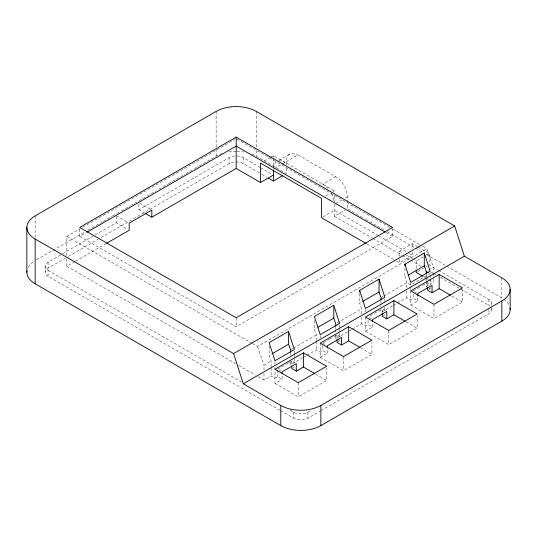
<?xml version="1.0" encoding="UTF-8"?>
<svg xmlns="http://www.w3.org/2000/svg" width="537" height="537" viewBox="0 0 537 537"><rect width="100%" height="100%" fill="white"/><g stroke="black" fill="none" stroke-linecap="round" stroke-linejoin="round"><path stroke-width="0.4" stroke-dasharray="2.69 2.01" d="M66.823 255.478L66.823 236.408L79.852 228.883M82.745 227.211L234.729 139.466M36.597 259.827L84.383 232.239M88.001 230.151L102.48 221.794M103.205 221.372L111.891 216.357M112.616 215.941L120.577 211.343M121.302 210.927L129.988 205.906M130.713 205.49L156.052 190.863M158.945 189.192L167.638 184.171M168.363 183.755L185.01 174.142M185.735 173.726L194.421 168.705M195.146 168.289L216.143 156.166A28.34 16.358 0 0 1 222.009 153.569M79.751 229.077L79.751 236.408L86.269 232.642M279.945 410.201L48.075 276.34L48.075 270.366A10.055 5.806 0 0 1 48.075 262.157L61.862 254.196M62.587 253.779L94.512 235.347M95.237 234.931L116.274 222.781L127.766 229.42M138.895 204.208L138.895 209.725L229.071 157.663A10.055 5.806 0 0 1 236.179 155.958M48.075 276.34A10.055 5.806 0 0 1 48.075 268.124L65.454 258.096M68.347 256.424L98.029 239.287M100.929 237.616L229.071 163.631A10.055 5.806 0 0 1 243.288 163.631L261.224 173.981M66.823 258.794L66.823 266.258L74.804 261.653M75.529 261.237L105.99 243.65M264.076 161.04L269.822 157.717M270.541 157.307L273.414 155.643L334.43 190.877L334.43 192.454M278.978 160.301L289.752 154.085M274.132 168.665L281.314 164.517M282.032 164.107L297.975 154.898L335.726 176.693A16.452 9.498 60 0 1 347.358 196.844L347.358 201.623M335.726 176.693L322.797 184.157A16.452 9.498 60 0 1 328.617 189.319M325.811 195.851L330.121 193.36M332.994 191.702L334.43 190.877M335.867 203.483L341.613 200.167M345.204 198.093L347.358 196.844M322.938 216.914L334.43 210.282L378.464 235.703M334.43 204.308L334.43 216.25L345.204 210.034M79.751 236.408L236.179 326.718L392.607 236.408L392.607 227.446M399.461 256.142L399.461 251.182L412.389 243.717L417.289 246.55M396.575 261.089L399.461 262.754L412.389 255.29L412.389 251.981M252.437 343.566L257.512 346.499L426.868 248.718L433.332 267.379L433.332 272.36M412.765 258.868L416.269 260.888L423.451 256.74M426.324 255.082L429.197 253.424L429.197 264.989L437.83 269.977M271.084 366.858L271.084 361.052L269.144 355.454L271.299 354.212M316.333 340.733L316.333 334.927L314.393 329.329L316.548 328.087M361.582 313.783L361.582 308.802L359.642 303.21L361.797 301.962M406.831 287.657L406.831 282.684L404.891 277.085L407.764 275.427M417.705 271.628L424.888 267.48M425.606 267.064L427.043 266.238M263.976 370.134L263.976 365.16L271.084 361.052M290.477 349.856L292.631 348.614M293.35 348.198L316.333 334.927M337.162 322.905L361.582 308.802M380.975 297.612L383.129 296.364M383.848 295.947L406.831 282.684L410.704 284.919L430.097 273.722L430.097 272.454M429.063 269.843L433.332 267.379M288.215 363.106L277.548 369.261L280.784 371.127M288.926 362.697L291.772 361.052L295.652 363.294M323.509 342.727L329.194 339.444M329.906 339.035L337.021 334.927L340.25 336.793M370.181 315.783L380.136 310.037M419.692 287.194L413.295 290.893L416.524 292.759M422.538 285.556L427.512 282.684L430.748 284.55M258.176 376.739L263.976 380.089L271.084 375.981L274.964 378.223L277.548 376.726L282.073 379.337L282.073 375.195M302.687 357.736L290.477 364.784L290.477 359.81M303.405 357.32L306.278 355.662M306.996 355.246L316.333 349.856L320.213 352.097L322.797 350.601L327.322 353.218L327.322 347.412M335.726 335.343L335.726 338.659L351.527 329.537M352.245 329.121L361.582 323.73L365.462 325.972L368.046 324.482L372.571 327.093L372.571 322.945M392.466 305.902L380.975 312.534L380.975 307.56M393.185 305.486L396.776 303.412M397.494 303.002L406.831 297.612L410.704 299.847L413.295 298.357L417.82 300.968L417.82 296.82M426.224 281.435L426.224 286.416L433.332 282.308L433.332 277.334M293.061 367.771L294.357 367.026M338.31 341.646L339.606 340.901L338.31 340.156M383.559 315.521L384.854 314.776M428.808 289.396L430.097 288.651L430.097 286.167M274.964 367.409L274.964 383.445L282.073 379.337M320.213 343.136L320.213 357.32L327.322 353.218M365.462 317.018L365.462 331.195L372.571 327.093M410.704 290.725L410.704 305.076L417.82 300.968M274.964 383.445L298.236 396.877L326.677 380.458L326.677 367.946M320.213 357.32L343.485 370.758L371.926 354.333L371.926 341.821M365.462 331.195L388.728 344.633L417.168 328.214L417.168 315.696M410.704 305.076L433.977 318.508L462.417 302.089L462.417 289.577M290.087 410.087L293.712 412.181A10.055 5.806 0 0 0 307.929 412.181L311.547 410.093M280.67 410.624L293.712 418.148A10.055 5.806 0 0 0 307.929 418.148L320.24 411.047M320.965 410.63L488.925 313.655A10.055 5.806 0 0 0 491.523 308.05M236.904 139.049L389.889 227.373M392.789 229.044L421.793 245.792M422.518 246.208L426.868 248.718M417.987 246.953L429.197 253.424M251.92 154.132A28.34 16.358 0 0 1 256.216 156.166L286.342 173.558L286.342 167.987M362.589 217.586L347.358 208.792L347.358 202.422M365.496 219.257L380.726 228.05M381.451 228.473L384.351 230.145M387.251 231.823L414.812 247.732M415.537 248.154L422.794 252.336M426.418 254.431L445.999 265.741M446.724 266.157L501.847 297.981A28.34 16.358 0 0 1 509.183 305.318M386.09 232.642L392.607 236.408M236.837 155.972A10.055 5.806 0 0 1 243.288 157.663L259.787 167.188M260.505 167.598L272.695 174.639M379.182 236.119L406.616 251.954M409.503 253.625L412.389 255.29M438.548 270.393L488.925 299.478A10.055 5.806 0 0 1 490.925 306.036M399.461 251.182L403.663 253.612M406.462 255.229L412.067 258.458M261.935 174.397L266.956 177.297M334.43 216.25L372.148 238.025M372.873 238.448L401.884 255.196M402.609 255.619L409.865 259.801M410.59 260.223L421.471 266.5M430.896 271.944L433.07 273.205M433.802 273.622L435.977 274.877M440.327 277.387L459.907 288.698M460.632 289.114L488.925 305.446A10.055 5.806 0 0 1 490.053 306.224M366.979 243.999L395.85 260.667M423.378 276.562L425.512 277.79M426.224 278.206L428.351 279.435M429.063 279.844L433.332 282.308M451.845 295.981L462.417 302.089M426.224 286.416L428.164 287.53M428.808 287.906L430.097 288.651M405.891 321.697L417.168 328.214M385.499 310.668L382.263 308.802L382.263 312.125M369.335 317.763L371.275 318.884M139.613 203.046L150.387 209.269M138.895 209.725L144.641 213.041M360.642 347.822L371.926 354.333M335.726 338.659L337.666 339.78M116.274 215.693L128.484 222.741M322.797 343.136L326.026 345.002M315.394 373.947L326.677 380.458M66.823 236.408L251.712 343.15M66.823 266.258L235.709 363.764M238.609 365.442L255.276 375.061M48.075 270.366L241.543 382.062M257.512 346.499L263.976 365.16M501.847 277.83L501.847 297.981M491.865 303.58L491.865 305.076M491.865 308.057L491.865 309.554M488.925 299.478L488.925 305.446M488.925 309.178L488.925 313.655M433.977 304.325L433.977 318.508M433.332 273.185L433.332 276.501M430.097 275.38L430.097 278.703M430.097 279.529L430.097 285.335M427.512 282.684L427.512 286.825M426.224 274.803L426.224 277.293M426.224 278.119L426.224 280.609M416.269 260.888L416.269 268.325M413.295 294.209L413.295 298.357M412.389 243.717L412.389 248.678M410.704 283.019L410.704 284.919M410.704 286.577L410.704 289.899M406.831 290.973L406.831 297.612M404.891 268.258L404.891 277.085M399.461 259.445L399.461 262.754M388.728 330.45L388.728 344.633M384.854 298.975L384.854 302.304M384.854 307.292L384.854 310.621M380.975 300.928L380.975 306.734M368.046 320.334L368.046 324.482M365.462 309.339L365.462 311.836M361.582 317.099L361.582 323.73M359.642 293.578L359.642 303.21M343.485 356.575L343.485 370.758M339.606 325.1L339.606 328.422M339.606 329.255L339.606 332.584M339.606 333.417L339.606 339.236M337.021 334.927L337.021 339.075M335.726 327.053L335.726 328.711M335.726 329.537L335.726 332.027M334.43 195.616L334.43 201.939M322.797 345.627L322.797 350.601M320.213 335.464L320.213 337.954M316.333 341.566L316.333 349.856M314.393 320.502L314.393 329.329M307.929 412.181L307.929 418.148M298.236 382.7L298.236 396.877M294.357 351.218L294.357 354.548M294.357 355.38L294.357 357.877M294.357 358.709L294.357 362.864M293.712 412.181L293.712 418.148M291.772 361.052L291.772 365.2M290.477 353.171L290.477 354.829M286.342 164.799L286.342 161.617A16.452 9.498 60 0 1 297.975 154.898M277.548 370.094L277.548 376.726M274.964 361.582L274.964 364.079M273.414 155.643L273.414 157.227M273.414 158.019L273.414 166.712M271.084 367.684L271.084 375.981M269.144 345.828L269.144 355.454M263.976 373.45L263.976 380.089M256.216 111.387L256.216 147.044M256.216 150.367L256.216 156.166M243.288 157.663L243.288 163.631M236.179 317.763L236.179 326.718M229.071 157.663L229.071 163.631M216.143 111.387L216.143 147.876M216.143 148.702L216.143 156.166M116.274 216.478L116.274 222.781M48.075 262.157L48.075 268.124M45.135 266.258L45.135 272.232M35.153 215.881L35.153 237.441M331.376 193.468A16.452 9.498 60 0 1 334.034 200.603M273.44 168.222A16.452 9.498 60 0 1 276.3 161.885M279.233 160.805A16.452 9.498 60 0 1 285.046 162.362M28.159 267.319A28.34 16.358 0 0 1 34.422 261.103M228.843 151.937A28.34 16.358 0 0 1 236.179 151.374M236.998 151.38A28.34 16.358 0 0 1 243.516 151.937"/><path stroke-width="0.81" d="M236.179 137.136L79.751 227.446L236.179 317.763L392.607 227.446L236.179 137.136L236.179 168.484L151.823 217.183L145.359 213.451M86.994 232.226L236.179 146.091L385.365 232.226M106.715 243.227L129.202 230.245L129.202 223.157L151.823 210.095L151.823 217.183M236.179 168.484L260.485 182.513L273.414 175.055M268.393 178.123L273.414 181.023L282.751 175.633M454.664 225.956L256.216 111.387A28.34 16.358 0 0 0 216.143 111.387L35.153 215.881A28.34 16.358 0 0 0 35.153 239.019L233.595 353.588L454.664 225.956L464.357 256.183L501.847 277.83A28.34 16.358 0 0 1 501.847 300.968L501.847 321.119L320.858 425.613A28.34 16.358 0 0 1 280.784 425.613L35.153 283.805A28.34 16.358 0 0 1 26.957 270.809M288.537 331.423L269.144 342.619L274.964 360.757L294.357 349.56L288.537 331.423L288.537 344.257L290.477 349.856L290.477 352.346M333.786 305.298L314.393 316.494L320.213 334.632L339.606 323.435L333.786 305.298L333.786 318.132L335.726 323.73L335.726 326.221M359.642 290.369L379.035 279.173L384.854 297.31L365.462 308.507L359.642 290.369L359.642 291.974M404.891 264.244L424.284 253.048L430.097 271.185L410.704 282.381L404.891 264.244L404.891 265.849M272.017 353.796L288.537 344.257M317.985 327.255L333.786 318.132M362.515 301.546L379.035 292.014L379.035 279.173M408.482 275.011L424.284 265.889L424.284 253.048M233.595 353.588L243.288 383.814L464.357 256.183M303.405 352.843L274.964 369.261L298.236 382.7L326.677 366.274L303.405 352.843L303.405 367.026L314.689 373.537M348.654 326.718L320.213 343.136L343.485 356.575L371.926 340.156L348.654 326.718L348.654 340.901L359.938 347.412M393.903 300.592L365.462 317.018L388.728 330.45L417.168 314.031L393.903 300.592L393.903 314.776L405.187 321.287M439.152 274.474L410.704 290.893L433.977 304.325L462.417 287.906L439.152 274.474L439.152 288.651L450.429 295.169M291.772 366.026L291.772 368.516L296.296 371.127L303.405 367.026M337.021 339.908L337.021 342.391L341.545 345.002L348.654 340.901M382.263 312.95L382.263 316.266L386.788 318.884L393.903 314.776M427.512 287.657L427.512 290.148L432.037 292.759L439.152 288.651M243.288 383.814L280.784 405.462A28.34 16.358 0 0 0 320.858 405.462L501.847 300.968M424.284 265.889L426.224 271.487L428.164 272.608M366.254 243.583L321.502 217.747L321.502 198.341L260.485 163.107L260.485 182.513M422.666 276.152L416.269 272.454L416.269 269.977M379.035 292.014L380.975 297.612L380.975 300.096M510.15 289.396L510.15 309.554M432.037 292.759L432.037 285.295L417.82 293.504L417.82 295.994M426.224 271.487L426.224 273.971M386.788 318.884L386.788 311.42L372.571 319.629L372.571 321.287M341.545 345.002L341.545 337.538L327.322 345.754L327.322 347.412M320.858 405.462L320.858 425.613M296.296 371.127L296.296 363.663L282.073 371.873L282.073 373.53M280.784 405.462L280.784 425.613M273.414 169.826L273.414 181.023M35.153 239.019L35.153 283.805M26.85 227.446L26.85 272.232M510.043 308.131A28.34 16.358 0 0 1 501.847 321.119"/></g></svg>
